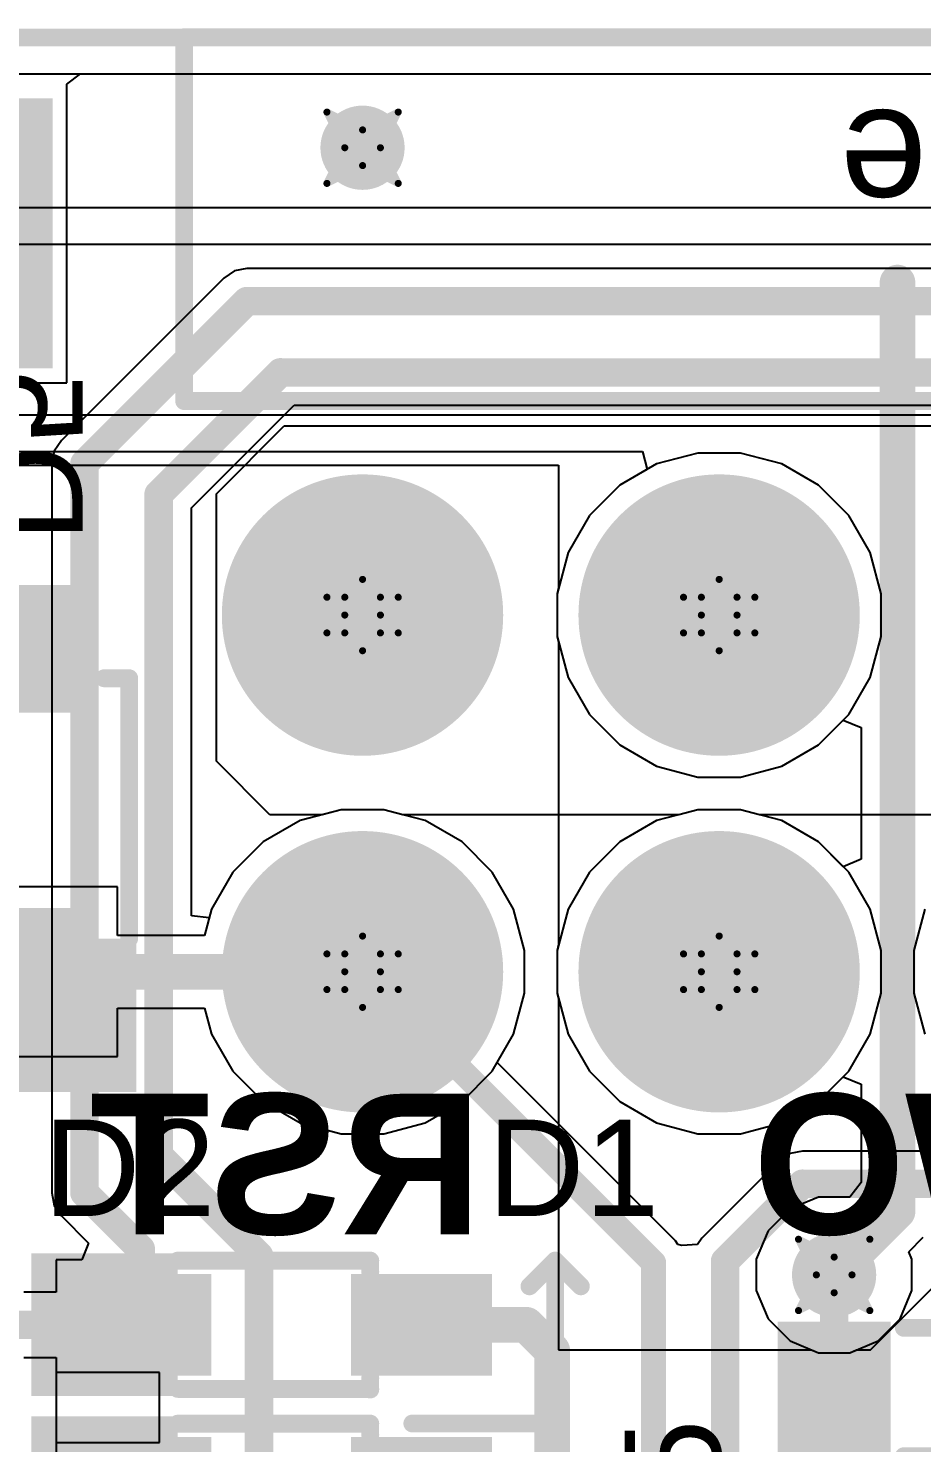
# Model space of a CAD drawing. Header units: inches. Extents: x -6 to 328, y -12 to 81.
# Drawn here: x 8.06 to 14.42, y 26.64 to 36.72 of the extents above; entities that cross this region are included whole.
import ezdxf

# ---------------------------------------------------------------- set-up
doc = ezdxf.new("R2010")
doc.units = ezdxf.units.IN
for name, color, linetype in [('Board Outline', 216, 'Continuous'), ('Bottom Layer', 5, 'Continuous'), ('Bottom Overlay', 54, 'Continuous'), ('Bottom Paste', 16, 'Continuous'), ('Bottom Solder', 6, 'Continuous'), ('Drill Drawing', 1, 'Continuous'), ('Multi-Layer', 9, 'Continuous'), ('Pad Holes', 156, 'Continuous'), ('Top Layer', 1, 'Continuous'), ('Top Overlay', 2, 'Continuous'), ('Top Paste', 8, 'Continuous'), ('Top Solder', 216, 'Continuous'), ('Via Holes', 16, 'Continuous')]:
    doc.layers.add(name, color=color, linetype=linetype)
doc.styles.add('Arial', font='', dxfattribs={"height": 0.2})
doc.styles.add('Arial_Bold', font='', dxfattribs={"height": 0.2})
doc.styles.get('Arial').set_extended_font_data('Arial')
doc.styles.get('Arial_Bold').set_extended_font_data('Arial', bold=True)

# ---------------------------------------------------------------- blocks, each defined once
blk = doc.blocks.new('SOD_323_B_1')
at = {"layer": 'Bottom Layer'}
for points in [[(-0.75, -0.45), (-1.55, -0.45), (-1.55, 0.45), (-0.75, 0.45)], [(1.55, -0.45), (0.75, -0.45), (0.75, 0.45), (1.55, 0.45)]]:
    blk.add_hatch(color=5, dxfattribs=at).paths.add_polyline_path(points)
at = {"layer": 'Bottom Overlay'}
for points in [[(-2.007, 0.483), (-0.914, 0.483), (-0.914, 0.787), (-2.007, 0.787)], [(-2.007, -0.508), (-1.575, -0.508), (-1.575, 0.508), (-2.007, 0.508)], [(-2.007, -0.787), (-0.914, -0.787), (-0.914, -0.483), (-2.007, -0.483)]]:
    blk.add_hatch(color=54, dxfattribs=at).paths.add_polyline_path(points)
at = {"layer": 'Bottom Paste'}
for points in [[(-0.75, -0.45), (-1.55, -0.45), (-1.55, 0.45), (-0.75, 0.45)], [(1.55, -0.45), (0.75, -0.45), (0.75, 0.45), (1.55, 0.45)]]:
    blk.add_hatch(color=16, dxfattribs=at).paths.add_polyline_path(points)
at = {"layer": 'Bottom Solder'}
for points in [[(-0.695, -0.505), (-1.605, -0.505), (-1.605, 0.505), (-0.695, 0.505)], [(1.605, -0.505), (0.695, -0.505), (0.695, 0.505), (1.605, 0.505)]]:
    blk.add_hatch(color=6, dxfattribs=at).paths.add_polyline_path(points)
at = {"layer": 'Bottom Overlay', "const_width": 0.127}
for points in [[(-0.914, 0.737), (0.94, 0.737)], [(0.94, 0.737), (0.94, 0.559)], [(0.94, -0.559), (0.94, -0.737)], [(-0.914, -0.737), (0.94, -0.737)]]:
    blk.add_lwpolyline(points, dxfattribs=at)
at = {"layer": 'Bottom Overlay', "const_width": 0.0635}
for points in [[(-0.946, 0.737, 1), (-0.883, 0.737, 1)], [(0.908, 0.737, 1), (0.972, 0.737, 1)], [(0.908, 0.737, 1), (0.972, 0.737, 1)], [(0.908, 0.559, 1), (0.972, 0.559, 1)], [(0.908, -0.559, 1), (0.972, -0.559, 1)], [(-0.946, -0.737, 1), (-0.883, -0.737, 1)], [(0.908, -0.737, 1), (0.972, -0.737, 1)], [(0.908, -0.737, 1), (0.972, -0.737, 1)]]:
    blk.add_lwpolyline(points, format="xyb", close=True, dxfattribs=at)
blk = doc.blocks.new('X1321WR_2_05J_C40D18_4')
at = {"layer": 'Bottom Layer'}
h = blk.add_hatch(color=5, dxfattribs=at)
edge = h.paths.add_edge_path()
edge.add_arc((2.54, 1.27), 0.9, 0, 360)
h = blk.add_hatch(color=5, dxfattribs=at)
edge = h.paths.add_edge_path()
edge.add_arc((5.08, 1.27), 0.9, 0, 360)
h = blk.add_hatch(color=5, dxfattribs=at)
edge = h.paths.add_edge_path()
edge.add_arc((2.54, -1.27), 0.9, 0, 360)
h = blk.add_hatch(color=5, dxfattribs=at)
edge = h.paths.add_edge_path()
edge.add_arc((5.08, -1.27), 0.9, 0, 360)
at = {"layer": 'Bottom Solder'}
h = blk.add_hatch(color=6, dxfattribs=at)
edge = h.paths.add_edge_path()
edge.add_arc((2.54, 1.27), 1.002, 0, 360)
h = blk.add_hatch(color=6, dxfattribs=at)
edge = h.paths.add_edge_path()
edge.add_arc((5.08, 1.27), 1.002, 0, 360)
h = blk.add_hatch(color=6, dxfattribs=at)
edge = h.paths.add_edge_path()
edge.add_arc((2.54, -1.27), 1.002, 0, 360)
h = blk.add_hatch(color=6, dxfattribs=at)
edge = h.paths.add_edge_path()
edge.add_arc((5.08, -1.27), 1.002, 0, 360)
at = {"layer": 'Multi-Layer'}
h = blk.add_hatch(color=9, dxfattribs=at)
edge = h.paths.add_edge_path()
edge.add_arc((2.54, 1.27), 0.9, 0, 360)
h = blk.add_hatch(color=9, dxfattribs=at)
edge = h.paths.add_edge_path()
edge.add_arc((5.08, 1.27), 0.9, 0, 360)
h = blk.add_hatch(color=9, dxfattribs=at)
edge = h.paths.add_edge_path()
edge.add_arc((2.54, -1.27), 0.9, 0, 360)
h = blk.add_hatch(color=9, dxfattribs=at)
edge = h.paths.add_edge_path()
edge.add_arc((5.08, -1.27), 0.9, 0, 360)
at = {"layer": 'Pad Holes'}
h = blk.add_hatch(color=7, dxfattribs=at)
edge = h.paths.add_edge_path()
edge.add_arc((2.54, 1.27), 0.475, 0, 360)
h = blk.add_hatch(color=7, dxfattribs=at)
edge = h.paths.add_edge_path()
edge.add_arc((5.08, 1.27), 0.475, 0, 360)
h = blk.add_hatch(color=7, dxfattribs=at)
edge = h.paths.add_edge_path()
edge.add_arc((2.54, -1.27), 0.475, 0, 360)
h = blk.add_hatch(color=7, dxfattribs=at)
edge = h.paths.add_edge_path()
edge.add_arc((5.08, -1.27), 0.475, 0, 360)
at = {"layer": 'Top Layer'}
h = blk.add_hatch(color=1, dxfattribs=at)
edge = h.paths.add_edge_path()
edge.add_arc((2.54, 1.27), 0.9, 0, 360)
h = blk.add_hatch(color=1, dxfattribs=at)
edge = h.paths.add_edge_path()
edge.add_arc((5.08, 1.27), 0.9, 0, 360)
h = blk.add_hatch(color=1, dxfattribs=at)
edge = h.paths.add_edge_path()
edge.add_arc((2.54, -1.27), 0.9, 0, 360)
h = blk.add_hatch(color=1, dxfattribs=at)
edge = h.paths.add_edge_path()
edge.add_arc((5.08, -1.27), 0.9, 0, 360)
at = {"layer": 'Top Solder'}
h = blk.add_hatch(color=216, dxfattribs=at)
edge = h.paths.add_edge_path()
edge.add_arc((2.54, 1.27), 1.002, 0, 360)
h = blk.add_hatch(color=216, dxfattribs=at)
edge = h.paths.add_edge_path()
edge.add_arc((5.08, 1.27), 1.002, 0, 360)
h = blk.add_hatch(color=216, dxfattribs=at)
edge = h.paths.add_edge_path()
edge.add_arc((2.54, -1.27), 1.002, 0, 360)
h = blk.add_hatch(color=216, dxfattribs=at)
edge = h.paths.add_edge_path()
edge.add_arc((5.08, -1.27), 1.002, 0, 360)
at = {"layer": 'Top Overlay', "const_width": 0.127}
for points in [[(6.35, -2.794), (-6.426, -2.794)], [(6.35, -2.794), (6.35, -5.385)], [(6.35, -5.385), (-6.426, -5.385)]]:
    blk.add_lwpolyline(points, dxfattribs=at)
at = {"layer": 'Top Overlay', "const_width": 0.0635}
for points in [[(6.318, -2.794, 1), (6.382, -2.794, 1)], [(6.318, -2.794, 1), (6.382, -2.794, 1)], [(6.318, -5.385, 1), (6.382, -5.385, 1)], [(6.318, -5.385, 1), (6.382, -5.385, 1)]]:
    blk.add_lwpolyline(points, format="xyb", close=True, dxfattribs=at)
at = {"layer": 'Top Overlay', "style": 'Arial'}
blk.add_text('PCB Edge', height=0.8, dxfattribs=at).set_placement((-3.537, -4.864))
blk = doc.blocks.new('B3U_1000P_10')
at = {"layer": 'Top Layer'}
for points in [[(-2.11, 0.86), (-1.29, 0.86), (-1.29, -0.86), (-2.11, -0.86)], [(1.29, 0.86), (2.11, 0.86), (2.11, -0.86), (1.29, -0.86)]]:
    blk.add_hatch(color=1, dxfattribs=at).paths.add_polyline_path(points)
at = {"layer": 'Top Paste'}
for points in [[(-2.11, 0.86), (-1.29, 0.86), (-1.29, -0.86), (-2.11, -0.86)], [(1.29, 0.86), (2.11, 0.86), (2.11, -0.86), (1.29, -0.86)]]:
    blk.add_hatch(color=8, dxfattribs=at).paths.add_polyline_path(points)
at = {"layer": 'Top Solder'}
for points in [[(-2.212, 0.962), (-1.188, 0.962), (-1.188, -0.962), (-2.212, -0.962)], [(1.188, 0.962), (2.212, 0.962), (2.212, -0.962), (1.188, -0.962)]]:
    blk.add_hatch(color=216, dxfattribs=at).paths.add_polyline_path(points)
at = {"layer": 'Top Overlay', "const_width": 0.127}
for points in [[(1.575, 1.295), (-1.575, 1.295)], [(-1.575, 1.295), (-1.575, 1.016)], [(1.575, 1.295), (1.575, 1.016)], [(-1.575, -1.016), (-1.575, -1.295)], [(1.575, -1.016), (1.575, -1.295)], [(1.575, -1.295), (-1.575, -1.295)]]:
    blk.add_lwpolyline(points, dxfattribs=at)
at = {"layer": 'Top Overlay'}
for points, const_width in [([(-1.607, 1.295, 1), (-1.543, 1.295, 1)], 0.0635), ([(-1.607, 1.295, 1), (-1.543, 1.295, 1)], 0.0635), ([(1.543, 1.295, 1), (1.607, 1.295, 1)], 0.0635), ([(1.543, 1.295, 1), (1.607, 1.295, 1)], 0.0635), ([(-1.607, 1.016, 1), (-1.543, 1.016, 1)], 0.0635), ([(1.543, 1.016, 1), (1.607, 1.016, 1)], 0.0635), ([(0.641, 0, 1), (-0.641, 0, 1)], 0.254), ([(-0.705, 0, 1), (-0.578, 0, 1)], 0.127), ([(0.578, 0, 1), (0.705, 0, 1)], 0.127), ([(-1.607, -1.016, 1), (-1.543, -1.016, 1)], 0.0635), ([(1.543, -1.016, 1), (1.607, -1.016, 1)], 0.0635), ([(-1.607, -1.295, 1), (-1.543, -1.295, 1)], 0.0635), ([(-1.607, -1.295, 1), (-1.543, -1.295, 1)], 0.0635), ([(1.543, -1.295, 1), (1.607, -1.295, 1)], 0.0635), ([(1.543, -1.295, 1), (1.607, -1.295, 1)], 0.0635)]:
    blk.add_lwpolyline(points, format="xyb", close=True, dxfattribs=dict(at, const_width=const_width))
blk = doc.blocks.new('IND_0603__1608_M_______43')
at = {"layer": 'Top Layer'}
for points in [[(-1, 0.4), (-0.4, 0.4), (-0.4, -0.4), (-1, -0.4)], [(0.4, 0.4), (1, 0.4), (1, -0.4), (0.4, -0.4)]]:
    blk.add_hatch(color=1, dxfattribs=at).paths.add_polyline_path(points)
at = {"layer": 'Top Paste'}
for points in [[(-1, 0.4), (-0.4, 0.4), (-0.4, -0.4), (-1, -0.4)], [(0.4, 0.4), (1, 0.4), (1, -0.4), (0.4, -0.4)]]:
    blk.add_hatch(color=8, dxfattribs=at).paths.add_polyline_path(points)
at = {"layer": 'Top Solder'}
for points in [[(-1.102, 0.502), (-0.298, 0.502), (-0.298, -0.502), (-1.102, -0.502)], [(0.298, 0.502), (1.102, 0.502), (1.102, -0.502), (0.298, -0.502)]]:
    blk.add_hatch(color=216, dxfattribs=at).paths.add_polyline_path(points)
at = {"layer": 'Top Overlay', "const_width": 0.127}
for points in [[(-0.203, 0.457), (0.229, 0.457)], [(-0.203, -0.457), (0.229, -0.457)]]:
    blk.add_lwpolyline(points, dxfattribs=at)
at = {"layer": 'Top Overlay', "const_width": 0.0635}
for points in [[(-0.235, 0.457, 1), (-0.171, 0.457, 1)], [(0.197, 0.457, 1), (0.26, 0.457, 1)], [(-0.235, -0.457, 1), (-0.171, -0.457, 1)], [(0.197, -0.457, 1), (0.26, -0.457, 1)]]:
    blk.add_lwpolyline(points, format="xyb", close=True, dxfattribs=at)
blk = doc.blocks.new('SOD_523F_47')
at = {"layer": 'Top Layer'}
for points in [[(-1.4, 0.26), (-0.6, 0.26), (-0.6, -0.26), (-1.4, -0.26)], [(0.6, 0.26), (1.4, 0.26), (1.4, -0.26), (0.6, -0.26)]]:
    blk.add_hatch(color=1, dxfattribs=at).paths.add_polyline_path(points)
at = {"layer": 'Top Overlay'}
for points in [[(0.737, 0.33), (1.778, 0.33), (1.778, 0.508), (0.737, 0.508)], [(1.499, -0.381), (1.778, -0.381), (1.778, 0.356), (1.499, 0.356)], [(0.737, -0.508), (1.778, -0.508), (1.778, -0.33), (0.737, -0.33)]]:
    blk.add_hatch(color=2, dxfattribs=at).paths.add_polyline_path(points)
at = {"layer": 'Top Paste'}
for points in [[(-1.4, 0.26), (-0.6, 0.26), (-0.6, -0.26), (-1.4, -0.26)], [(0.6, 0.26), (1.4, 0.26), (1.4, -0.26), (0.6, -0.26)]]:
    blk.add_hatch(color=8, dxfattribs=at).paths.add_polyline_path(points)
at = {"layer": 'Top Solder'}
for points in [[(-1.502, 0.362), (-0.498, 0.362), (-0.498, -0.362), (-1.502, -0.362)], [(0.498, 0.362), (1.502, 0.362), (1.502, -0.362), (0.498, -0.362)]]:
    blk.add_hatch(color=216, dxfattribs=at).paths.add_polyline_path(points)
at = {"layer": 'Top Overlay', "const_width": 0.127}
for points in [[(-0.635, 0.461), (-0.635, 0.381)], [(0.737, 0.457), (-0.635, 0.457)], [(-0.635, -0.377), (-0.635, -0.457)], [(0.737, -0.457), (-0.635, -0.457)]]:
    blk.add_lwpolyline(points, dxfattribs=at)
at = {"layer": 'Top Overlay', "const_width": 0.0635}
for points in [[(-0.667, 0.461, 1), (-0.603, 0.461, 1)], [(-0.667, 0.457, 1), (-0.603, 0.457, 1)], [(0.705, 0.457, 1), (0.768, 0.457, 1)], [(-0.667, 0.381, 1), (-0.603, 0.381, 1)], [(-0.667, -0.377, 1), (-0.603, -0.377, 1)], [(-0.667, -0.457, 1), (-0.603, -0.457, 1)], [(-0.667, -0.457, 1), (-0.603, -0.457, 1)], [(0.705, -0.457, 1), (0.768, -0.457, 1)]]:
    blk.add_lwpolyline(points, format="xyb", close=True, dxfattribs=at)
blk = doc.blocks.new('SOD_523F_48')
at = {"layer": 'Top Layer'}
for points in [[(-1.4, 0.26), (-0.6, 0.26), (-0.6, -0.26), (-1.4, -0.26)], [(0.6, 0.26), (1.4, 0.26), (1.4, -0.26), (0.6, -0.26)]]:
    blk.add_hatch(color=1, dxfattribs=at).paths.add_polyline_path(points)
at = {"layer": 'Top Overlay'}
for points in [[(0.737, 0.33), (1.778, 0.33), (1.778, 0.508), (0.737, 0.508)], [(1.499, -0.381), (1.778, -0.381), (1.778, 0.356), (1.499, 0.356)], [(0.737, -0.508), (1.778, -0.508), (1.778, -0.33), (0.737, -0.33)]]:
    blk.add_hatch(color=2, dxfattribs=at).paths.add_polyline_path(points)
at = {"layer": 'Top Paste'}
for points in [[(-1.4, 0.26), (-0.6, 0.26), (-0.6, -0.26), (-1.4, -0.26)], [(0.6, 0.26), (1.4, 0.26), (1.4, -0.26), (0.6, -0.26)]]:
    blk.add_hatch(color=8, dxfattribs=at).paths.add_polyline_path(points)
at = {"layer": 'Top Solder'}
for points in [[(-1.502, 0.362), (-0.498, 0.362), (-0.498, -0.362), (-1.502, -0.362)], [(0.498, 0.362), (1.502, 0.362), (1.502, -0.362), (0.498, -0.362)]]:
    blk.add_hatch(color=216, dxfattribs=at).paths.add_polyline_path(points)
at = {"layer": 'Top Overlay', "const_width": 0.127}
for points in [[(-0.635, 0.461), (-0.635, 0.381)], [(0.737, 0.457), (-0.635, 0.457)], [(-0.635, -0.377), (-0.635, -0.457)], [(0.737, -0.457), (-0.635, -0.457)]]:
    blk.add_lwpolyline(points, dxfattribs=at)
at = {"layer": 'Top Overlay', "const_width": 0.0635}
for points in [[(-0.667, 0.461, 1), (-0.603, 0.461, 1)], [(-0.667, 0.457, 1), (-0.603, 0.457, 1)], [(0.705, 0.457, 1), (0.768, 0.457, 1)], [(-0.667, 0.381, 1), (-0.603, 0.381, 1)], [(-0.667, -0.377, 1), (-0.603, -0.377, 1)], [(-0.667, -0.457, 1), (-0.603, -0.457, 1)], [(-0.667, -0.457, 1), (-0.603, -0.457, 1)], [(0.705, -0.457, 1), (0.768, -0.457, 1)]]:
    blk.add_lwpolyline(points, format="xyb", close=True, dxfattribs=at)

msp = doc.modelspace()

# ---------------------------------------------------------------- hatches: boundary and pattern name
at = {"layer": 'Bottom Layer'}
h = msp.add_hatch(color=5, dxfattribs=at)
edge = h.paths.add_edge_path()
edge.add_arc((10.439, 35.865), 0.3, 0, 360)
h = msp.add_hatch(color=5, dxfattribs=at)
edge = h.paths.add_edge_path()
edge.add_arc((13.798, 27.838), 0.3, 0, 360)
at = {"layer": 'Top Layer'}
h = msp.add_hatch(color=1, dxfattribs=at)
edge = h.paths.add_edge_path()
edge.add_arc((10.439, 35.865), 0.3, 0, 360)
h = msp.add_hatch(color=1, dxfattribs=at)
edge = h.paths.add_edge_path()
edge.add_arc((13.798, 27.838), 0.3, 0, 360)
at = {"layer": 'Via Holes'}
h = msp.add_hatch(color=7, dxfattribs=at)
edge = h.paths.add_edge_path()
edge.add_arc((10.439, 35.865), 0.15, 0, 360)
h = msp.add_hatch(color=7, dxfattribs=at)
edge = h.paths.add_edge_path()
edge.add_arc((13.798, 27.838), 0.15, 0, 360)

# ---------------------------------------------------------------- linework, layer by layer
at = {"layer": 'Board Outline', "const_width": 0.127}
msp.add_lwpolyline([(-1.407, 36.65), (32.407, 36.65)], dxfattribs=at)
at = {"layer": 'Bottom Layer'}
for p, q in [((-1.3, 36.391), (32.3, 36.391)), ((23.673, 35.438), (-0.559, 35.438)), ((-0.533, 35.179), (23.556, 35.179)), ((14.594, 33.96), (6.045, 33.96)), ((6.304, 33.701), (12.433, 33.701)), ((12.433, 33.701), (12.467, 33.574)), ((6.304, 33.604), (11.836, 33.604)), ((11.836, 33.604), (11.836, 32.73)), ((12.467, 33.574), (12.271, 33.461)), ((12.271, 33.461), (12.056, 33.246)), ((12.056, 33.246), (11.904, 32.983)), ((11.904, 32.983), (11.825, 32.689)), ((11.836, 32.73), (11.825, 32.689)), ((11.825, 32.689), (11.825, 32.385)), ((11.825, 32.689), (11.825, 32.385)), ((11.825, 32.385), (11.904, 32.092)), ((11.825, 32.385), (11.836, 32.344)), ((11.836, 32.344), (11.836, 30.19)), ((11.904, 32.092), (12.056, 31.829)), ((12.056, 31.829), (12.271, 31.614)), ((13.688, 31.614), (13.863, 31.789)), ((13.863, 31.789), (13.99, 31.737)), ((13.99, 31.737), (13.99, 30.798)), ((12.271, 31.614), (12.534, 31.462)), ((13.425, 31.462), (13.688, 31.614)), ((12.534, 31.462), (12.827, 31.383)), ((13.131, 31.383), (13.425, 31.462)), ((12.827, 31.383), (13.131, 31.383)), ((10.287, 31.151), (9.994, 31.073)), ((10.287, 31.151), (9.994, 31.073)), ((10.591, 31.151), (10.287, 31.151)), ((10.591, 31.151), (10.287, 31.151)), ((10.885, 31.073), (10.591, 31.151)), ((10.885, 31.073), (10.591, 31.151)), ((12.827, 31.151), (12.534, 31.073)), ((13.131, 31.151), (12.827, 31.151)), ((13.425, 31.073), (13.131, 31.151)), ((9.994, 31.073), (9.731, 30.921)), ((9.994, 31.073), (9.731, 30.921)), ((11.148, 30.921), (10.885, 31.073)), ((11.148, 30.921), (10.885, 31.073)), ((12.534, 31.073), (12.271, 30.921)), ((13.688, 30.921), (13.425, 31.073)), ((9.731, 30.921), (9.516, 30.706)), ((9.731, 30.921), (9.516, 30.706)), ((11.363, 30.706), (11.148, 30.921)), ((11.363, 30.706), (11.148, 30.921)), ((12.271, 30.921), (12.056, 30.706)), ((13.863, 30.745), (13.688, 30.921)), ((13.99, 30.798), (13.863, 30.745)), ((9.516, 30.706), (9.364, 30.443)), ((9.516, 30.706), (9.364, 30.443)), ((11.515, 30.443), (11.363, 30.706)), ((11.515, 30.443), (11.363, 30.706)), ((12.056, 30.706), (11.904, 30.443)), ((8.693, 30.601), (7.387, 30.601)), ((8.693, 30.601), (7.387, 30.601)), ((8.693, 30.256), (8.693, 30.601)), ((8.693, 30.256), (8.693, 30.601)), ((9.364, 30.443), (9.314, 30.256)), ((9.364, 30.443), (9.314, 30.256)), ((11.593, 30.149), (11.515, 30.443)), ((11.593, 30.149), (11.515, 30.443)), ((11.904, 30.443), (11.825, 30.149)), ((9.314, 30.256), (8.693, 30.256)), ((9.314, 30.256), (8.693, 30.256)), ((11.593, 29.845), (11.593, 30.149)), ((11.593, 29.845), (11.593, 30.149)), ((11.836, 30.19), (11.825, 30.149)), ((11.825, 30.149), (11.825, 29.845)), ((11.825, 30.149), (11.825, 29.845)), ((11.515, 29.552), (11.593, 29.845)), ((11.515, 29.552), (11.593, 29.845)), ((11.825, 29.845), (11.904, 29.552)), ((11.825, 29.845), (11.836, 29.804)), ((8.693, 29.394), (8.693, 29.738)), ((8.693, 29.738), (9.314, 29.738)), ((8.693, 29.394), (8.693, 29.738)), ((8.693, 29.738), (9.314, 29.738)), ((9.314, 29.738), (9.364, 29.552)), ((9.314, 29.738), (9.364, 29.552)), ((11.836, 29.804), (11.836, 27.305)), ((9.364, 29.552), (9.516, 29.289)), ((9.364, 29.552), (9.516, 29.289)), ((11.363, 29.289), (11.515, 29.552)), ((11.363, 29.289), (11.515, 29.552)), ((11.904, 29.552), (12.056, 29.289)), ((7.387, 29.394), (8.693, 29.394)), ((7.387, 29.394), (8.693, 29.394)), ((9.516, 29.289), (9.731, 29.074)), ((9.516, 29.289), (9.731, 29.074)), ((11.148, 29.074), (11.363, 29.289)), ((11.148, 29.074), (11.363, 29.289)), ((12.056, 29.289), (12.271, 29.074)), ((13.688, 29.074), (13.863, 29.249)), ((13.863, 29.249), (13.99, 29.197)), ((13.99, 29.197), (13.99, 28.496)), ((9.731, 29.074), (9.994, 28.922)), ((9.731, 29.074), (9.994, 28.922)), ((10.885, 28.922), (11.148, 29.074)), ((10.885, 28.922), (11.148, 29.074)), ((12.271, 29.074), (12.534, 28.922)), ((13.425, 28.922), (13.688, 29.074)), ((9.994, 28.922), (10.287, 28.843)), ((9.994, 28.922), (10.287, 28.843)), ((10.591, 28.843), (10.885, 28.922)), ((10.591, 28.843), (10.885, 28.922)), ((12.534, 28.922), (12.827, 28.843)), ((13.131, 28.843), (13.425, 28.922)), ((10.287, 28.843), (10.591, 28.843)), ((10.287, 28.843), (10.591, 28.843)), ((12.827, 28.843), (13.131, 28.843)), ((13.99, 28.496), (13.909, 28.392)), ((13.485, 28.308), (13.329, 28.152)), ((13.688, 28.392), (13.485, 28.308)), ((13.909, 28.392), (13.688, 28.392)), ((13.329, 28.152), (13.244, 27.949)), ((14.33, 28.003), (14.433, 28.106)), ((14.352, 27.949), (14.33, 28.003)), ((13.244, 27.949), (13.244, 27.728)), ((14.352, 27.728), (14.352, 27.949)), ((14.057, 27.305), (14.594, 27.842)), ((13.244, 27.728), (13.329, 27.525)), ((14.268, 27.525), (14.352, 27.728)), ((13.329, 27.525), (13.485, 27.369)), ((14.112, 27.369), (14.268, 27.525)), ((11.836, 27.305), (13.638, 27.305)), ((13.485, 27.369), (13.688, 27.284)), ((13.638, 27.305), (13.688, 27.284)), ((13.909, 27.284), (14.112, 27.369)), ((13.909, 27.284), (13.958, 27.305)), ((13.958, 27.305), (14.057, 27.305)), ((13.688, 27.284), (13.909, 27.284)), ((13.688, 27.284), (13.909, 27.284))]:
    msp.add_line(p, q, dxfattribs=at)
at = {"layer": 'Bottom Layer', "const_width": 0.254}
for points in [[(14.249, 28.289), (14.249, 34.905)], [(6.295, 29.997), (10.439, 29.997)], [(13.798, 27.838), (14.249, 28.289)]]:
    msp.add_lwpolyline(points, dxfattribs=at)
at = {"layer": 'Bottom Layer', "const_width": 0.127}
for points in [[(14.186, 34.905, 1), (14.313, 34.905, 1)], [(10.376, 29.997, 1), (10.503, 29.997, 1)], [(14.186, 28.289, 1), (14.313, 28.289, 1)], [(14.186, 28.289, 1), (14.313, 28.289, 1)], [(13.735, 27.838, 1), (13.862, 27.838, 1)]]:
    msp.add_lwpolyline(points, format="xyb", close=True, dxfattribs=at)
at = {"layer": 'Drill Drawing', "const_width": 0.0508}
for points in [[(10.185, 36.119), (10.439, 35.992)], [(10.185, 36.119), (10.312, 35.865)], [(10.439, 35.992), (10.693, 36.119)], [(10.566, 35.865), (10.693, 36.119)], [(10.185, 35.611), (10.312, 35.865)], [(10.566, 35.865), (10.693, 35.611)], [(10.185, 35.611), (10.439, 35.738)], [(10.439, 35.738), (10.693, 35.611)], [(10.312, 32.664), (10.439, 32.791)], [(10.439, 32.791), (10.566, 32.664)], [(12.852, 32.664), (12.979, 32.791)], [(12.979, 32.791), (13.106, 32.664)], [(10.185, 32.664), (10.312, 32.537)], [(10.185, 32.664), (10.312, 32.664)], [(10.566, 32.664), (10.693, 32.664)], [(10.566, 32.537), (10.693, 32.664)], [(12.725, 32.664), (12.852, 32.537)], [(12.725, 32.664), (12.852, 32.664)], [(13.106, 32.664), (13.233, 32.664)], [(13.106, 32.537), (13.233, 32.664)], [(10.185, 32.41), (10.312, 32.537)], [(10.566, 32.537), (10.693, 32.41)], [(12.725, 32.41), (12.852, 32.537)], [(13.106, 32.537), (13.233, 32.41)], [(10.185, 32.41), (10.312, 32.41)], [(10.312, 32.41), (10.439, 32.283)], [(10.439, 32.283), (10.566, 32.41)], [(10.566, 32.41), (10.693, 32.41)], [(12.725, 32.41), (12.852, 32.41)], [(12.852, 32.41), (12.979, 32.283)], [(12.979, 32.283), (13.106, 32.41)], [(13.106, 32.41), (13.233, 32.41)], [(10.312, 30.124), (10.439, 30.251)], [(10.439, 30.251), (10.566, 30.124)], [(12.852, 30.124), (12.979, 30.251)], [(12.979, 30.251), (13.106, 30.124)], [(10.185, 30.124), (10.312, 29.997)], [(10.185, 30.124), (10.312, 30.124)], [(10.566, 30.124), (10.693, 30.124)], [(10.566, 29.997), (10.693, 30.124)], [(12.725, 30.124), (12.852, 29.997)], [(12.725, 30.124), (12.852, 30.124)], [(13.106, 30.124), (13.233, 30.124)], [(13.106, 29.997), (13.233, 30.124)], [(10.185, 29.87), (10.312, 29.997)], [(10.566, 29.997), (10.693, 29.87)], [(12.725, 29.87), (12.852, 29.997)], [(13.106, 29.997), (13.233, 29.87)], [(10.185, 29.87), (10.312, 29.87)], [(10.312, 29.87), (10.439, 29.743)], [(10.439, 29.743), (10.566, 29.87)], [(10.566, 29.87), (10.693, 29.87)], [(12.725, 29.87), (12.852, 29.87)], [(12.852, 29.87), (12.979, 29.743)], [(12.979, 29.743), (13.106, 29.87)], [(13.106, 29.87), (13.233, 29.87)], [(13.544, 28.092), (13.798, 27.965)], [(13.544, 28.092), (13.671, 27.838)], [(13.798, 27.965), (14.052, 28.092)], [(13.925, 27.838), (14.052, 28.092)], [(13.544, 27.584), (13.671, 27.838)], [(13.925, 27.838), (14.052, 27.584)], [(13.544, 27.584), (13.798, 27.711)], [(13.798, 27.711), (14.052, 27.584)]]:
    msp.add_lwpolyline(points, dxfattribs=at)
at = {"layer": 'Drill Drawing', "const_width": 0.0254}
for points in [[(10.173, 36.119, 1), (10.198, 36.119, 1)], [(10.173, 36.119, 1), (10.198, 36.119, 1)], [(10.681, 36.119, 1), (10.706, 36.119, 1)], [(10.681, 36.119, 1), (10.706, 36.119, 1)], [(10.427, 35.992, 1), (10.452, 35.992, 1)], [(10.427, 35.992, 1), (10.452, 35.992, 1)], [(10.3, 35.865, 1), (10.325, 35.865, 1)], [(10.3, 35.865, 1), (10.325, 35.865, 1)], [(10.554, 35.865, 1), (10.579, 35.865, 1)], [(10.554, 35.865, 1), (10.579, 35.865, 1)], [(10.427, 35.738, 1), (10.452, 35.738, 1)], [(10.427, 35.738, 1), (10.452, 35.738, 1)], [(10.173, 35.611, 1), (10.198, 35.611, 1)], [(10.173, 35.611, 1), (10.198, 35.611, 1)], [(10.681, 35.611, 1), (10.706, 35.611, 1)], [(10.681, 35.611, 1), (10.706, 35.611, 1)], [(10.427, 32.791, 1), (10.452, 32.791, 1)], [(10.427, 32.791, 1), (10.452, 32.791, 1)], [(12.967, 32.791, 1), (12.992, 32.791, 1)], [(12.967, 32.791, 1), (12.992, 32.791, 1)], [(10.173, 32.664, 1), (10.198, 32.664, 1)], [(10.173, 32.664, 1), (10.198, 32.664, 1)], [(10.3, 32.664, 1), (10.325, 32.664, 1)], [(10.3, 32.664, 1), (10.325, 32.664, 1)], [(10.554, 32.664, 1), (10.579, 32.664, 1)], [(10.554, 32.664, 1), (10.579, 32.664, 1)], [(10.681, 32.664, 1), (10.706, 32.664, 1)], [(10.681, 32.664, 1), (10.706, 32.664, 1)], [(12.713, 32.664, 1), (12.738, 32.664, 1)], [(12.713, 32.664, 1), (12.738, 32.664, 1)], [(12.84, 32.664, 1), (12.865, 32.664, 1)], [(12.84, 32.664, 1), (12.865, 32.664, 1)], [(13.094, 32.664, 1), (13.119, 32.664, 1)], [(13.094, 32.664, 1), (13.119, 32.664, 1)], [(13.221, 32.664, 1), (13.246, 32.664, 1)], [(13.221, 32.664, 1), (13.246, 32.664, 1)], [(10.3, 32.537, 1), (10.325, 32.537, 1)], [(10.3, 32.537, 1), (10.325, 32.537, 1)], [(10.554, 32.537, 1), (10.579, 32.537, 1)], [(10.554, 32.537, 1), (10.579, 32.537, 1)], [(12.84, 32.537, 1), (12.865, 32.537, 1)], [(12.84, 32.537, 1), (12.865, 32.537, 1)], [(13.094, 32.537, 1), (13.119, 32.537, 1)], [(13.094, 32.537, 1), (13.119, 32.537, 1)], [(10.173, 32.41, 1), (10.198, 32.41, 1)], [(10.173, 32.41, 1), (10.198, 32.41, 1)], [(10.3, 32.41, 1), (10.325, 32.41, 1)], [(10.3, 32.41, 1), (10.325, 32.41, 1)], [(10.554, 32.41, 1), (10.579, 32.41, 1)], [(10.554, 32.41, 1), (10.579, 32.41, 1)], [(10.681, 32.41, 1), (10.706, 32.41, 1)], [(10.681, 32.41, 1), (10.706, 32.41, 1)], [(12.713, 32.41, 1), (12.738, 32.41, 1)], [(12.713, 32.41, 1), (12.738, 32.41, 1)], [(12.84, 32.41, 1), (12.865, 32.41, 1)], [(12.84, 32.41, 1), (12.865, 32.41, 1)], [(13.094, 32.41, 1), (13.119, 32.41, 1)], [(13.094, 32.41, 1), (13.119, 32.41, 1)], [(13.221, 32.41, 1), (13.246, 32.41, 1)], [(13.221, 32.41, 1), (13.246, 32.41, 1)], [(10.427, 32.283, 1), (10.452, 32.283, 1)], [(10.427, 32.283, 1), (10.452, 32.283, 1)], [(12.967, 32.283, 1), (12.992, 32.283, 1)], [(12.967, 32.283, 1), (12.992, 32.283, 1)], [(10.427, 30.251, 1), (10.452, 30.251, 1)], [(10.427, 30.251, 1), (10.452, 30.251, 1)], [(12.967, 30.251, 1), (12.992, 30.251, 1)], [(12.967, 30.251, 1), (12.992, 30.251, 1)], [(10.173, 30.124, 1), (10.198, 30.124, 1)], [(10.173, 30.124, 1), (10.198, 30.124, 1)], [(10.3, 30.124, 1), (10.325, 30.124, 1)], [(10.3, 30.124, 1), (10.325, 30.124, 1)], [(10.554, 30.124, 1), (10.579, 30.124, 1)], [(10.554, 30.124, 1), (10.579, 30.124, 1)], [(10.681, 30.124, 1), (10.706, 30.124, 1)], [(10.681, 30.124, 1), (10.706, 30.124, 1)], [(12.713, 30.124, 1), (12.738, 30.124, 1)], [(12.713, 30.124, 1), (12.738, 30.124, 1)], [(12.84, 30.124, 1), (12.865, 30.124, 1)], [(12.84, 30.124, 1), (12.865, 30.124, 1)], [(13.094, 30.124, 1), (13.119, 30.124, 1)], [(13.094, 30.124, 1), (13.119, 30.124, 1)], [(13.221, 30.124, 1), (13.246, 30.124, 1)], [(13.221, 30.124, 1), (13.246, 30.124, 1)], [(10.3, 29.997, 1), (10.325, 29.997, 1)], [(10.3, 29.997, 1), (10.325, 29.997, 1)], [(10.554, 29.997, 1), (10.579, 29.997, 1)], [(10.554, 29.997, 1), (10.579, 29.997, 1)], [(12.84, 29.997, 1), (12.865, 29.997, 1)], [(12.84, 29.997, 1), (12.865, 29.997, 1)], [(13.094, 29.997, 1), (13.119, 29.997, 1)], [(13.094, 29.997, 1), (13.119, 29.997, 1)], [(10.173, 29.87, 1), (10.198, 29.87, 1)], [(10.173, 29.87, 1), (10.198, 29.87, 1)], [(10.3, 29.87, 1), (10.325, 29.87, 1)], [(10.3, 29.87, 1), (10.325, 29.87, 1)], [(10.554, 29.87, 1), (10.579, 29.87, 1)], [(10.554, 29.87, 1), (10.579, 29.87, 1)], [(10.681, 29.87, 1), (10.706, 29.87, 1)], [(10.681, 29.87, 1), (10.706, 29.87, 1)], [(12.713, 29.87, 1), (12.738, 29.87, 1)], [(12.713, 29.87, 1), (12.738, 29.87, 1)], [(12.84, 29.87, 1), (12.865, 29.87, 1)], [(12.84, 29.87, 1), (12.865, 29.87, 1)], [(13.094, 29.87, 1), (13.119, 29.87, 1)], [(13.094, 29.87, 1), (13.119, 29.87, 1)], [(13.221, 29.87, 1), (13.246, 29.87, 1)], [(13.221, 29.87, 1), (13.246, 29.87, 1)], [(10.427, 29.743, 1), (10.452, 29.743, 1)], [(10.427, 29.743, 1), (10.452, 29.743, 1)], [(12.967, 29.743, 1), (12.992, 29.743, 1)], [(12.967, 29.743, 1), (12.992, 29.743, 1)], [(13.532, 28.092, 1), (13.557, 28.092, 1)], [(13.532, 28.092, 1), (13.557, 28.092, 1)], [(14.04, 28.092, 1), (14.065, 28.092, 1)], [(14.04, 28.092, 1), (14.065, 28.092, 1)], [(13.786, 27.965, 1), (13.811, 27.965, 1)], [(13.786, 27.965, 1), (13.811, 27.965, 1)], [(13.659, 27.838, 1), (13.684, 27.838, 1)], [(13.659, 27.838, 1), (13.684, 27.838, 1)], [(13.913, 27.838, 1), (13.938, 27.838, 1)], [(13.913, 27.838, 1), (13.938, 27.838, 1)], [(13.786, 27.711, 1), (13.811, 27.711, 1)], [(13.786, 27.711, 1), (13.811, 27.711, 1)], [(13.532, 27.584, 1), (13.557, 27.584, 1)], [(13.532, 27.584, 1), (13.557, 27.584, 1)], [(14.04, 27.584, 1), (14.065, 27.584, 1)], [(14.04, 27.584, 1), (14.065, 27.584, 1)]]:
    msp.add_lwpolyline(points, format="xyb", close=True, dxfattribs=at)
at = {"layer": 'Top Layer'}
for p, q in [((8.333, 36.318), (8.43, 36.391)), ((8.43, 36.391), (32.3, 36.391)), ((8.333, 36.264), (8.333, 36.318)), ((8.333, 34.192), (8.333, 36.264)), ((9.526, 34.988), (9.451, 34.937)), ((9.615, 35.006), (9.526, 34.988)), ((26.38, 35.006), (9.615, 35.006)), ((9.451, 34.937), (8.294, 33.781)), ((7.107, 34.192), (8.333, 34.192)), ((9.22, 33.3), (9.951, 34.032)), ((9.951, 34.032), (26.049, 34.032)), ((9.398, 33.401), (9.881, 33.884)), ((9.881, 33.884), (19.442, 33.884)), ((8.294, 33.781), (8.243, 33.705)), ((8.243, 33.705), (8.226, 33.616)), ((12.827, 33.691), (12.534, 33.613)), ((12.827, 33.691), (12.534, 33.613)), ((13.131, 33.691), (12.827, 33.691)), ((13.131, 33.691), (12.827, 33.691)), ((13.425, 33.613), (13.131, 33.691)), ((13.425, 33.613), (13.131, 33.691)), ((8.226, 33.616), (8.226, 28.423)), ((12.534, 33.613), (12.271, 33.461)), ((12.534, 33.613), (12.271, 33.461)), ((13.688, 33.461), (13.425, 33.613)), ((13.688, 33.461), (13.425, 33.613)), ((12.271, 33.461), (12.056, 33.246)), ((12.271, 33.461), (12.056, 33.246)), ((13.903, 33.246), (13.688, 33.461)), ((13.903, 33.246), (13.688, 33.461)), ((9.398, 31.496), (9.398, 33.401)), ((9.22, 30.396), (9.22, 33.3)), ((12.056, 33.246), (11.904, 32.983)), ((12.056, 33.246), (11.904, 32.983)), ((14.055, 32.983), (13.903, 33.246)), ((14.055, 32.983), (13.903, 33.246)), ((11.904, 32.983), (11.825, 32.689)), ((11.904, 32.983), (11.825, 32.689)), ((14.133, 32.689), (14.055, 32.983)), ((14.133, 32.689), (14.055, 32.983)), ((11.825, 32.689), (11.825, 32.385)), ((11.825, 32.689), (11.825, 32.385)), ((14.133, 32.385), (14.133, 32.689)), ((14.133, 32.385), (14.133, 32.689)), ((11.825, 32.385), (11.904, 32.092)), ((11.825, 32.385), (11.904, 32.092)), ((14.055, 32.092), (14.133, 32.385)), ((14.055, 32.092), (14.133, 32.385)), ((11.904, 32.092), (12.056, 31.829)), ((11.904, 32.092), (12.056, 31.829)), ((13.903, 31.829), (14.055, 32.092)), ((13.903, 31.829), (14.055, 32.092)), ((12.056, 31.829), (12.271, 31.614)), ((12.056, 31.829), (12.271, 31.614)), ((13.688, 31.614), (13.903, 31.829)), ((13.688, 31.614), (13.903, 31.829)), ((12.271, 31.614), (12.534, 31.462)), ((12.271, 31.614), (12.534, 31.462)), ((13.425, 31.462), (13.688, 31.614)), ((13.425, 31.462), (13.688, 31.614)), ((9.779, 31.115), (9.398, 31.496)), ((12.534, 31.462), (12.827, 31.383)), ((12.534, 31.462), (12.827, 31.383)), ((13.131, 31.383), (13.425, 31.462)), ((13.131, 31.383), (13.425, 31.462)), ((12.827, 31.383), (13.131, 31.383)), ((12.827, 31.383), (13.131, 31.383)), ((10.287, 31.151), (9.994, 31.073)), ((10.287, 31.151), (10.152, 31.115)), ((10.591, 31.151), (10.287, 31.151)), ((10.591, 31.151), (10.287, 31.151)), ((10.885, 31.073), (10.591, 31.151)), ((10.727, 31.115), (10.591, 31.151)), ((12.827, 31.151), (12.534, 31.073)), ((12.827, 31.151), (12.692, 31.115)), ((13.131, 31.151), (12.827, 31.151)), ((13.131, 31.151), (12.827, 31.151)), ((13.425, 31.073), (13.131, 31.151)), ((13.267, 31.115), (13.131, 31.151)), ((9.994, 31.073), (9.731, 30.921)), ((10.152, 31.115), (9.779, 31.115)), ((12.692, 31.115), (10.727, 31.115)), ((11.148, 30.921), (10.885, 31.073)), ((12.534, 31.073), (12.271, 30.921)), ((15.232, 31.115), (13.267, 31.115)), ((13.688, 30.921), (13.425, 31.073)), ((9.731, 30.921), (9.516, 30.706)), ((11.363, 30.706), (11.148, 30.921)), ((12.271, 30.921), (12.056, 30.706)), ((13.903, 30.706), (13.688, 30.921)), ((9.516, 30.706), (9.364, 30.443)), ((11.515, 30.443), (11.363, 30.706)), ((12.056, 30.706), (11.904, 30.443)), ((14.055, 30.443), (13.903, 30.706)), ((9.364, 30.443), (9.347, 30.38)), ((11.593, 30.149), (11.515, 30.443)), ((11.904, 30.443), (11.825, 30.149)), ((14.133, 30.149), (14.055, 30.443)), ((14.444, 30.443), (14.365, 30.149)), ((9.347, 30.38), (9.22, 30.396)), ((11.593, 29.845), (11.593, 30.149)), ((11.825, 30.149), (11.825, 29.845)), ((14.133, 29.845), (14.133, 30.149)), ((14.365, 30.149), (14.365, 29.845)), ((11.515, 29.552), (11.593, 29.845)), ((11.825, 29.845), (11.904, 29.552)), ((14.055, 29.552), (14.133, 29.845)), ((14.365, 29.845), (14.444, 29.552)), ((11.398, 29.35), (11.515, 29.552)), ((11.904, 29.552), (12.056, 29.289)), ((13.903, 29.289), (14.055, 29.552)), ((12.668, 28.08), (11.398, 29.35)), ((12.056, 29.289), (12.271, 29.074)), ((13.688, 29.074), (13.903, 29.289)), ((12.271, 29.074), (12.534, 28.922)), ((13.425, 28.922), (13.688, 29.074)), ((12.534, 28.922), (12.827, 28.843)), ((13.131, 28.843), (13.425, 28.922)), ((12.827, 28.843), (13.131, 28.843)), ((13.573, 28.72), (13.484, 28.702)), ((15.359, 28.72), (13.573, 28.72)), ((13.408, 28.652), (12.857, 28.1)), ((13.484, 28.702), (13.408, 28.652)), ((8.226, 28.423), (8.243, 28.333)), ((8.243, 28.333), (8.294, 28.258)), ((8.294, 28.258), (8.488, 28.063)), ((8.488, 28.063), (8.44, 27.946)), ((12.685, 28.055), (12.668, 28.08)), ((12.714, 28.047), (12.685, 28.055)), ((12.826, 28.055), (12.714, 28.047)), ((12.857, 28.1), (12.826, 28.055)), ((8.44, 27.946), (8.256, 27.946)), ((8.256, 27.946), (8.256, 27.716)), ((8.256, 27.716), (8.026, 27.716)), ((8.026, 27.25), (8.256, 27.25)), ((8.256, 27.25), (8.256, 27.02)), ((8.993, 27.144), (8.257, 27.144)), ((8.257, 27.144), (8.257, 26.646)), ((8.993, 26.645), (8.993, 27.144)), ((8.256, 27.02), (8.257, 27.02)), ((8.257, 27.02), (8.257, 26.786)), ((8.257, 26.786), (8.256, 26.786)), ((8.256, 26.786), (8.256, 26.645)), ((8.257, 26.646), (8.255, 26.645)), ((8.255, 26.645), (8.993, 26.645)), ((8.256, 26.645), (8.255, 26.645)), ((8.255, 26.645), (8.256, 26.645)), ((8.256, 26.645), (8.256, 25.859))]:
    msp.add_line(p, q, dxfattribs=at)
for points, const_width in [([(8.459, 33.616), (9.615, 34.773)], 0.203), ([(9.615, 34.773), (26.38, 34.773)], 0.203), ([(8.987, 33.397), (9.855, 34.265)], 0.203), ([(9.855, 34.265), (26.145, 34.265)], 0.203), ([(8.459, 28.423), (8.459, 33.616)], 0.203), ([(8.987, 28.689), (8.987, 33.397)], 0.203), ([(10.439, 29.997), (12.512, 27.925)], 0.178), ([(8.987, 28.689), (9.702, 27.974)], 0.203), ([(8.459, 28.423), (8.859, 28.023)], 0.203), ([(13.022, 27.936), (13.573, 28.487)], 0.203), ([(13.573, 28.487), (23.888, 28.487)], 0.203), ([(8.859, 27.483), (8.859, 28.023)], 0.203), ([(9.702, 26.54), (9.702, 27.974)], 0.203), ([(12.512, 25.906), (12.512, 27.925)], 0.178), ([(13.022, 26.052), (13.022, 27.936)], 0.203), ([(13.798, 27.004), (13.798, 27.838)], 0.203), ([(10.719, 27.483), (10.859, 27.483)], 0.254), ([(10.859, 27.483), (11.605, 27.483)], 0.254), ([(11.605, 27.483), (11.79, 27.298)], 0.254), ([(7.637, 27.483), (8.859, 27.483)], 0.203), ([(11.79, 25.772), (11.79, 27.298)], 0.254)]:
    msp.add_lwpolyline(points, dxfattribs=dict(at, const_width=const_width))
for points, const_width in [([(9.565, 34.773, 1), (9.666, 34.773, 1)], 0.102), ([(9.565, 34.773, 1), (9.666, 34.773, 1)], 0.102), ([(9.804, 34.265, 1), (9.906, 34.265, 1)], 0.102), ([(9.804, 34.265, 1), (9.906, 34.265, 1)], 0.102), ([(8.408, 33.616, 1), (8.51, 33.616, 1)], 0.102), ([(8.408, 33.616, 1), (8.51, 33.616, 1)], 0.102), ([(8.936, 33.397, 1), (9.038, 33.397, 1)], 0.102), ([(8.936, 33.397, 1), (9.038, 33.397, 1)], 0.102), ([(10.395, 29.997, 1), (10.484, 29.997, 1)], 0.0889), ([(8.936, 28.689, 1), (9.038, 28.689, 1)], 0.102), ([(8.936, 28.689, 1), (9.038, 28.689, 1)], 0.102), ([(8.408, 28.423, 1), (8.51, 28.423, 1)], 0.102), ([(8.408, 28.423, 1), (8.51, 28.423, 1)], 0.102), ([(13.522, 28.487, 1), (13.624, 28.487, 1)], 0.102), ([(13.522, 28.487, 1), (13.624, 28.487, 1)], 0.102), ([(8.808, 28.023, 1), (8.91, 28.023, 1)], 0.102), ([(8.808, 28.023, 1), (8.91, 28.023, 1)], 0.102), ([(9.651, 27.974, 1), (9.753, 27.974, 1)], 0.102), ([(9.651, 27.974, 1), (9.753, 27.974, 1)], 0.102), ([(12.468, 27.925, 1), (12.557, 27.925, 1)], 0.0889), ([(12.468, 27.925, 1), (12.557, 27.925, 1)], 0.0889), ([(12.971, 27.936, 1), (13.072, 27.936, 1)], 0.102), ([(12.971, 27.936, 1), (13.072, 27.936, 1)], 0.102), ([(13.748, 27.838, 1), (13.849, 27.838, 1)], 0.102), ([(10.655, 27.483, 1), (10.782, 27.483, 1)], 0.127), ([(10.795, 27.483, 1), (10.922, 27.483, 1)], 0.127), ([(10.795, 27.483, 1), (10.922, 27.483, 1)], 0.127), ([(11.542, 27.483, 1), (11.669, 27.483, 1)], 0.127), ([(11.542, 27.483, 1), (11.669, 27.483, 1)], 0.127), ([(8.808, 27.483, 1), (8.91, 27.483, 1)], 0.102), ([(8.808, 27.483, 1), (8.91, 27.483, 1)], 0.102), ([(11.727, 27.298, 1), (11.854, 27.298, 1)], 0.127), ([(11.727, 27.298, 1), (11.854, 27.298, 1)], 0.127), ([(13.748, 27.004, 1), (13.849, 27.004, 1)], 0.102)]:
    msp.add_lwpolyline(points, format="xyb", close=True, dxfattribs=dict(at, const_width=const_width))
at = {"layer": 'Top Overlay', "const_width": 0.127}
for points in [[(11.628, 27.757), (11.811, 27.94)], [(11.811, 27.94), (11.994, 27.757)], [(11.811, 26.78), (11.811, 27.94)], [(10.794, 26.78), (11.811, 26.78)]]:
    msp.add_lwpolyline(points, dxfattribs=at)
at = {"layer": 'Top Overlay', "const_width": 0.0635}
for points in [[(11.779, 27.94, 1), (11.843, 27.94, 1)], [(11.779, 27.94, 1), (11.843, 27.94, 1)], [(11.779, 27.94, 1), (11.843, 27.94, 1)], [(11.596, 27.757, 1), (11.66, 27.757, 1)], [(11.962, 27.757, 1), (12.026, 27.757, 1)], [(10.762, 26.78, 1), (10.825, 26.78, 1)], [(11.779, 26.78, 1), (11.843, 26.78, 1)], [(11.779, 26.78, 1), (11.843, 26.78, 1)]]:
    msp.add_lwpolyline(points, format="xyb", close=True, dxfattribs=at)

# ---------------------------------------------------------------- block references
for name, p, rotation in [('X1321WR_2_05J_C40D18_4', (15.519, 31.267), 180), ('B3U_1000P_10', (6.02, 35.255), 180), ('SOD_323_B_1', (8.04, 31.147), 90), ('SOD_523F_47', (9.859, 27.483), 180), ('SOD_523F_48', (9.859, 26.322), 180)]:
    msp.add_blockref(name, p, dxfattribs=dict(rotation=rotation))
msp.add_blockref('IND_0603__1608_M_______43', (14.498, 27.004))

# ---------------------------------------------------------------- texts
at = {"layer": 'Bottom Overlay', "style": 'Arial', "text_generation_flag": 2}
msp.add_text('D5', height=0.6858, rotation=270, dxfattribs=at).set_placement((7.76, 33.058))
at = {"layer": 'Bottom Overlay', "style": 'Arial_Bold', "text_generation_flag": 2}
for s, p in [('RST', (11.291, 28.128)), ('SWO', (16.554, 28.128))]:
    msp.add_text(s, height=1, dxfattribs=at).set_placement(p)
at = {"layer": 'Top Overlay', "style": 'Arial'}
for s, p in [('D2', (8.166, 28.258)), ('D1', (11.329, 28.258))]:
    msp.add_text(s, height=0.6858, dxfattribs=at).set_placement(p)
msp.add_text('R15', height=0.6858, rotation=90, dxfattribs=at).set_placement((12.992, 25.051))

doc.saveas('drawing.dxf')
